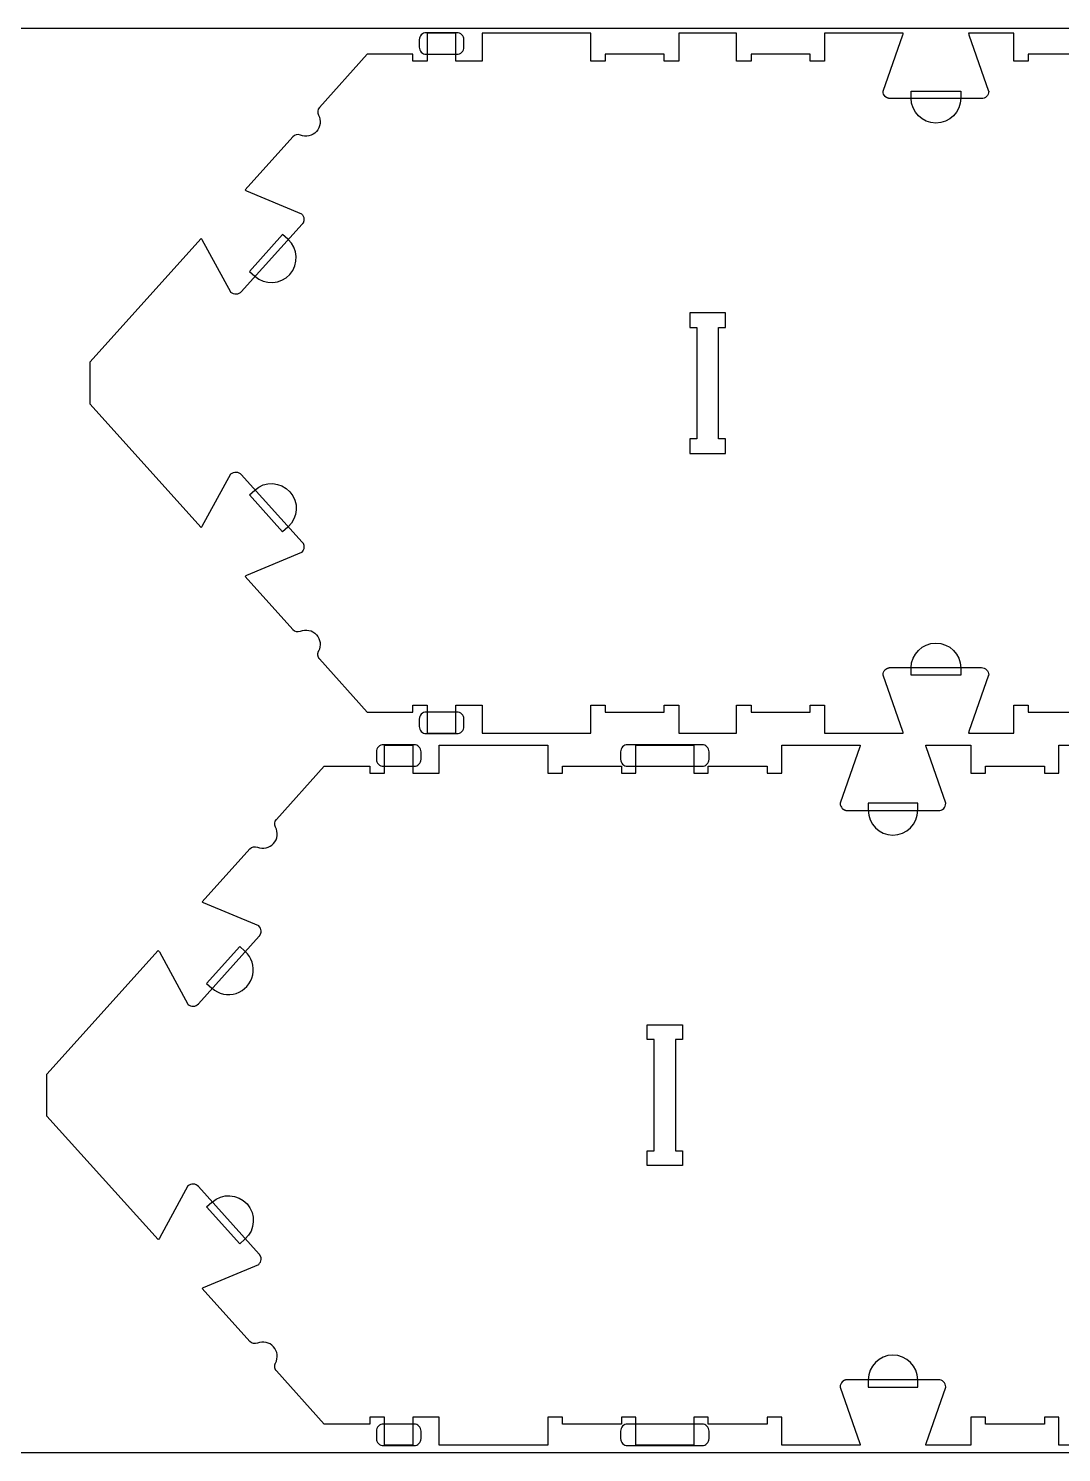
# Model space of a CAD drawing. Extents: x -10701 to -7518, y -36097 to -28504.
# Drawn here: x -9995 to -9110, y -31748 to -30528 of the extents above; entities that cross this region are included whole.
import ezdxf

# ---------------------------------------------------------------- set-up
doc = ezdxf.new("R2010")
doc.units = 0
for name, color, linetype in [('0_SHEET_SPRUCEPLY_2440X122', 1, 'CONTINUOUS'), ('3_ANYTOOL_CUTTHROUGH_INSID', 4, 'CONTINUOUS'), ('4_ANYTOOL_CUTTHROUGH_OUTSI', 5, 'CONTINUOUS'), ('5_ANYTOOL_HALF_MILL_9MM_IN', 3, 'CONTINUOUS')]:
    doc.layers.add(name, color=color, linetype=linetype)

msp = doc.modelspace()

# ---------------------------------------------------------------- linework, layer by layer
at = {"layer": '0_SHEET_SPRUCEPLY_2440X122'}
msp.add_lwpolyline([(-10329.7, -30527.8), (-10329.7, -31747.8), (-7889.7, -31747.8), (-7889.7, -30527.8)], close=True, dxfattribs=at)
at = {"layer": '3_ANYTOOL_CUTTHROUGH_INSID', "color": 4}
for points in [[(-9427.9, -30891.9), (-9397.7, -30891.9), (-9397.7, -30879.4), (-9403.7, -30879.4), (-9403.7, -30783.9), (-9397.7, -30783.9), (-9397.7, -30771.4), (-9428.2, -30771.4), (-9428.2, -30783.9), (-9422.2, -30783.9), (-9422.2, -30879.4), (-9428.2, -30879.4), (-9428.2, -30891.9)], [(-9464.7, -31381.4), (-9434.4, -31381.4), (-9434.4, -31393.9), (-9440.4, -31393.9), (-9440.4, -31489.4), (-9434.4, -31489.4), (-9434.4, -31501.9), (-9464.9, -31501.9), (-9464.9, -31489.4), (-9458.9, -31489.4), (-9458.9, -31393.9), (-9464.9, -31393.9), (-9464.9, -31381.4)]]:
    msp.add_lwpolyline(points, close=True, dxfattribs=at)
at = {"layer": '4_ANYTOOL_CUTTHROUGH_OUTSI', "color": 5}
for points in [[(-9087.7, -30549.9), (-9138.2, -30549.9), (-9138.2, -30555.9), (-9150.7, -30555.9), (-9150.7, -30531.9), (-9189.3, -30531.9), (-9189.3, -30531.9, 0.061485), (-9189, -30533.3), (-9172.2, -30581.5), (-9172.1, -30581.6), (-9172.1, -30581.6), (-9172.1, -30581.6, -0.414214), (-9178.4, -30587.9), (-9256.4, -30587.9), (-9256.5, -30587.9), (-9256.7, -30587.9), (-9256.8, -30587.8), (-9257, -30587.8), (-9257.1, -30587.8), (-9257.3, -30587.8), (-9257.4, -30587.8), (-9257.6, -30587.7), (-9257.7, -30587.7), (-9257.9, -30587.7), (-9258, -30587.6), (-9258.2, -30587.6), (-9258.3, -30587.6), (-9258.5, -30587.5), (-9258.6, -30587.4), (-9258.8, -30587.4), (-9258.9, -30587.3), (-9259.1, -30587.3), (-9259.2, -30587.2), (-9259.3, -30587.1), (-9259.5, -30587), (-9259.6, -30587), (-9259.7, -30586.9), (-9259.9, -30586.8), (-9260, -30586.7), (-9260.1, -30586.6), (-9260.2, -30586.5), (-9260.4, -30586.4), (-9260.5, -30586.3), (-9260.6, -30586.2), (-9260.7, -30586.1), (-9260.8, -30586, -0.198912), (-9262.6, -30581.6), (-9262.6, -30581.6), (-9262.6, -30581.5), (-9245.7, -30533.3), (-9245.7, -30533.3, 0.061485), (-9245.5, -30531.9), (-9262.9, -30531.9), (-9312.7, -30531.9), (-9312.7, -30555.9), (-9325.2, -30555.9), (-9325.2, -30549.9), (-9375.7, -30549.9), (-9375.7, -30555.9), (-9388.2, -30555.9), (-9388.2, -30531.9), (-9437.7, -30531.9), (-9437.7, -30555.9), (-9450.2, -30555.9), (-9450.2, -30549.9), (-9500.7, -30549.9), (-9500.7, -30555.9), (-9513.2, -30555.9), (-9513.2, -30531.9), (-9562.9, -30531.9), (-9606.2, -30531.9), (-9606.2, -30555.6), (-9606.2, -30555.9), (-9628.7, -30555.9), (-9628.7, -30531.9), (-9653.2, -30531.9), (-9653.2, -30555.9), (-9665.7, -30555.9), (-9665.7, -30549.9), (-9704.7, -30549.9), (-9745.7, -30595.4), (-9745.7, -30595.4, 0.317837), (-9746.5, -30602, -0.707107), (-9762, -30619.2, 0.317837), (-9768.5, -30620.6), (-9809.4, -30666.1, 0.061485), (-9808.2, -30666.8), (-9761, -30686.6), (-9761, -30686.6), (-9760.9, -30686.6), (-9760.9, -30686.6, -0.198912), (-9758.9, -30690.9), (-9758.9, -30691.1), (-9758.9, -30691.2), (-9758.9, -30691.4), (-9758.9, -30691.5), (-9758.9, -30691.7), (-9758.9, -30691.8), (-9758.9, -30692), (-9758.9, -30692.1), (-9758.9, -30692.3), (-9759, -30692.4), (-9759, -30692.6), (-9759, -30692.7), (-9759.1, -30692.9), (-9759.1, -30693), (-9759.2, -30693.2), (-9759.2, -30693.3), (-9759.3, -30693.5), (-9759.3, -30693.6), (-9759.4, -30693.8), (-9759.4, -30693.9), (-9759.5, -30694), (-9759.6, -30694.2), (-9759.7, -30694.3), (-9759.7, -30694.5), (-9759.8, -30694.6), (-9759.9, -30694.7), (-9760, -30694.8), (-9760.1, -30695), (-9760.2, -30695.1), (-9760.3, -30695.2), (-9760.4, -30695.3), (-9760.5, -30695.4), (-9812.7, -30753.4, -0.414214), (-9821.5, -30753.9), (-9821.5, -30753.8), (-9821.5, -30753.8), (-9846.1, -30708.9), (-9846.1, -30708.9, 0.061485), (-9847, -30707.8), (-9942.3, -30813.7), (-9942.3, -30849.5), (-9847, -30955.4), (-9847, -30955.4, 0.061485), (-9846.1, -30954.3), (-9821.5, -30909.4), (-9821.5, -30909.4), (-9821.5, -30909.4), (-9821.5, -30909.4, -0.414214), (-9812.7, -30909.8), (-9760.5, -30967.8), (-9760.4, -30967.9), (-9760.3, -30968), (-9760.2, -30968.1), (-9760.1, -30968.3), (-9760, -30968.4), (-9759.9, -30968.5), (-9759.8, -30968.6), (-9759.7, -30968.8), (-9759.7, -30968.9), (-9759.6, -30969), (-9759.5, -30969.2), (-9759.4, -30969.3), (-9759.4, -30969.5), (-9759.3, -30969.6), (-9759.3, -30969.7), (-9759.2, -30969.9), (-9759.2, -30970), (-9759.1, -30970.2), (-9759.1, -30970.3), (-9759, -30970.5), (-9759, -30970.6), (-9759, -30970.8), (-9758.9, -30970.9), (-9758.9, -30971.1), (-9758.9, -30971.2), (-9758.9, -30971.4), (-9758.9, -30971.6), (-9758.9, -30971.7), (-9758.9, -30971.9), (-9758.9, -30972), (-9758.9, -30972.2), (-9758.9, -30972.3, -0.198912), (-9760.9, -30976.6), (-9761, -30976.7), (-9761, -30976.7), (-9808.2, -30996.4), (-9808.2, -30996.4, 0.061485), (-9809.4, -30997.2), (-9768.5, -31042.6, 0.317837), (-9762, -31044.1, -0.707107), (-9746.5, -31061.2), (-9746.6, -31061.3), (-9746.6, -31061.4), (-9746.7, -31061.5), (-9746.7, -31061.6), (-9746.8, -31061.7), (-9746.8, -31061.8), (-9746.8, -31061.9), (-9746.9, -31062), (-9746.9, -31062.1), (-9746.9, -31062.2), (-9747, -31062.3), (-9747, -31062.4), (-9747, -31062.5), (-9747.1, -31062.6), (-9747.1, -31062.7), (-9747.1, -31062.9), (-9747.1, -31063), (-9747.2, -31063.1), (-9747.2, -31063.2), (-9747.2, -31063.3), (-9747.2, -31063.4), (-9747.2, -31063.5), (-9747.2, -31063.6), (-9747.2, -31063.7), (-9747.2, -31063.9), (-9747.2, -31064), (-9747.2, -31064.1), (-9747.2, -31064.2), (-9747.2, -31064.3), (-9747.2, -31064.4), (-9747.2, -31064.5), (-9747.2, -31064.7), (-9747.2, -31064.8), (-9747.2, -31064.9), (-9747.1, -31065), (-9747.1, -31065.1), (-9747.1, -31065.2), (-9747.1, -31065.3), (-9747, -31065.4), (-9747, -31065.5), (-9747, -31065.7), (-9746.9, -31065.8), (-9746.9, -31065.9), (-9746.9, -31066), (-9746.8, -31066.1), (-9746.8, -31066.2), (-9746.7, -31066.3), (-9746.7, -31066.4), (-9746.6, -31066.5), (-9746.6, -31066.6), (-9746.5, -31066.7), (-9746.5, -31066.8), (-9746.4, -31066.9), (-9746.4, -31067), (-9746.3, -31067.1), (-9746.3, -31067.2), (-9746.2, -31067.2), (-9746.1, -31067.3), (-9746.1, -31067.4), (-9746, -31067.5), (-9746, -31067.6), (-9745.9, -31067.7), (-9745.8, -31067.7), (-9745.7, -31067.8), (-9704.7, -31113.4), (-9665.7, -31113.4), (-9665.7, -31107.4), (-9653.2, -31107.4), (-9653.2, -31131.4), (-9628.7, -31131.4), (-9628.7, -31107.4), (-9606.2, -31107.4), (-9606.2, -31131.4), (-9562.9, -31131.4), (-9513.2, -31131.4), (-9513.2, -31107.4), (-9500.7, -31107.4), (-9500.7, -31113.4), (-9450.2, -31113.4), (-9450.2, -31107.4), (-9437.7, -31107.4), (-9437.7, -31131.4), (-9388.2, -31131.4), (-9388.2, -31107.4), (-9375.7, -31107.4), (-9375.7, -31113.4), (-9325.2, -31113.4), (-9325.2, -31107.4), (-9312.7, -31107.4), (-9312.7, -31131.4), (-9262.9, -31131.4), (-9245.5, -31131.4), (-9245.5, -31131.4, 0.061485), (-9245.7, -31130), (-9262.6, -31081.7), (-9262.6, -31081.7), (-9262.6, -31081.6), (-9262.6, -31081.6, -0.198912), (-9260.8, -31077.2), (-9260.7, -31077.1), (-9260.6, -31077), (-9260.5, -31076.9), (-9260.4, -31076.8), (-9260.2, -31076.7), (-9260.1, -31076.6), (-9260, -31076.5), (-9259.9, -31076.4), (-9259.7, -31076.3), (-9259.6, -31076.3), (-9259.5, -31076.2), (-9259.3, -31076.1), (-9259.2, -31076), (-9259.1, -31076), (-9258.9, -31075.9), (-9258.8, -31075.8), (-9258.6, -31075.8), (-9258.5, -31075.7), (-9258.3, -31075.7), (-9258.2, -31075.6), (-9258, -31075.6), (-9257.9, -31075.5), (-9257.7, -31075.5), (-9257.6, -31075.5), (-9257.4, -31075.5), (-9257.3, -31075.4), (-9257.1, -31075.4), (-9257, -31075.4), (-9256.8, -31075.4), (-9256.7, -31075.4), (-9256.5, -31075.4), (-9256.4, -31075.4), (-9178.4, -31075.4, -0.414214), (-9172.1, -31081.6), (-9172.1, -31081.7), (-9172.2, -31081.7), (-9189, -31130), (-9189, -31130, 0.061485), (-9189.3, -31131.4), (-9150.7, -31131.4), (-9150.7, -31107.4), (-9138.2, -31107.4), (-9138.2, -31113.4), (-9087.7, -31113.4)], [(-9073.3, -31741.4), (-9111.9, -31741.4), (-9111.9, -31717.4), (-9124.4, -31717.4), (-9124.4, -31723.4), (-9174.9, -31723.4), (-9174.9, -31717.4), (-9187.4, -31717.4), (-9187.4, -31741.4), (-9226, -31741.4), (-9226, -31741.4, -0.061485), (-9225.8, -31740), (-9208.9, -31691.7), (-9208.9, -31691.7), (-9208.9, -31691.6), (-9208.9, -31691.6, 0.414214), (-9215.1, -31685.4), (-9293.1, -31685.4), (-9293.3, -31685.4), (-9293.4, -31685.4), (-9293.6, -31685.4), (-9293.7, -31685.4), (-9293.9, -31685.4), (-9294, -31685.4), (-9294.2, -31685.5), (-9294.3, -31685.5), (-9294.5, -31685.5), (-9294.6, -31685.5), (-9294.8, -31685.6), (-9294.9, -31685.6), (-9295.1, -31685.7), (-9295.2, -31685.7), (-9295.4, -31685.8), (-9295.5, -31685.8), (-9295.7, -31685.9), (-9295.8, -31686), (-9295.9, -31686), (-9296.1, -31686.1), (-9296.2, -31686.2), (-9296.4, -31686.3), (-9296.5, -31686.3), (-9296.6, -31686.4), (-9296.7, -31686.5), (-9296.9, -31686.6), (-9297, -31686.7), (-9297.1, -31686.8), (-9297.2, -31686.9), (-9297.3, -31687), (-9297.4, -31687.1), (-9297.6, -31687.2, 0.198912), (-9299.4, -31691.6), (-9299.4, -31691.7), (-9299.4, -31691.7), (-9282.5, -31740), (-9282.5, -31740, -0.061485), (-9282.2, -31741.4), (-9299.7, -31741.4), (-9349.4, -31741.4), (-9349.4, -31717.4), (-9361.9, -31717.4), (-9361.9, -31723.4), (-9412.4, -31723.4), (-9412.4, -31717.4), (-9424.9, -31717.4), (-9424.9, -31741.4), (-9474.4, -31741.4), (-9474.4, -31717.4), (-9486.9, -31717.4), (-9486.9, -31723.4), (-9537.4, -31723.4), (-9537.4, -31717.4), (-9549.9, -31717.4), (-9549.9, -31741.4), (-9599.7, -31741.4), (-9643, -31741.4), (-9643, -31717.4), (-9665.5, -31717.4), (-9665.5, -31741.4), (-9690, -31741.4), (-9690, -31717.4), (-9702.5, -31717.4), (-9702.5, -31723.4), (-9741.5, -31723.4), (-9782.5, -31677.8), (-9782.5, -31677.8), (-9782.6, -31677.7), (-9782.6, -31677.7), (-9782.7, -31677.6), (-9782.8, -31677.5), (-9782.8, -31677.4), (-9782.9, -31677.3), (-9783, -31677.2), (-9783, -31677.2), (-9783.1, -31677.1), (-9783.1, -31677), (-9783.2, -31676.9), (-9783.2, -31676.8), (-9783.3, -31676.7), (-9783.3, -31676.6), (-9783.4, -31676.5), (-9783.4, -31676.4), (-9783.5, -31676.3), (-9783.5, -31676.2), (-9783.6, -31676.1), (-9783.6, -31676), (-9783.6, -31675.9), (-9783.7, -31675.8), (-9783.7, -31675.7), (-9783.8, -31675.5), (-9783.8, -31675.4), (-9783.8, -31675.3), (-9783.8, -31675.2), (-9783.9, -31675.1), (-9783.9, -31675), (-9783.9, -31674.9), (-9783.9, -31674.8), (-9783.9, -31674.7), (-9783.9, -31674.5), (-9784, -31674.4), (-9784, -31674.3), (-9784, -31674.2), (-9784, -31674.1), (-9784, -31674), (-9784, -31673.9), (-9784, -31673.7), (-9784, -31673.6), (-9784, -31673.5), (-9783.9, -31673.4), (-9783.9, -31673.3), (-9783.9, -31673.2), (-9783.9, -31673.1), (-9783.9, -31673), (-9783.9, -31672.8), (-9783.8, -31672.7), (-9783.8, -31672.6), (-9783.8, -31672.5), (-9783.8, -31672.4), (-9783.7, -31672.3), (-9783.7, -31672.2), (-9783.7, -31672.1), (-9783.6, -31672), (-9783.6, -31671.9), (-9783.5, -31671.8), (-9783.5, -31671.7), (-9783.5, -31671.6), (-9783.4, -31671.5), (-9783.4, -31671.4), (-9783.3, -31671.3), (-9783.3, -31671.2, 0.707107), (-9798.7, -31654.1, -0.317837), (-9805.2, -31652.6), (-9846.1, -31607.2, -0.061485), (-9844.9, -31606.4), (-9797.7, -31586.7), (-9797.7, -31586.7), (-9797.7, -31586.6), (-9797.7, -31586.6, 0.198912), (-9795.6, -31582.3), (-9795.6, -31582.2), (-9795.6, -31582), (-9795.6, -31581.9), (-9795.6, -31581.7), (-9795.6, -31581.6), (-9795.6, -31581.4), (-9795.6, -31581.2), (-9795.7, -31581.1), (-9795.7, -31580.9), (-9795.7, -31580.8), (-9795.7, -31580.6), (-9795.8, -31580.5), (-9795.8, -31580.3), (-9795.9, -31580.2), (-9795.9, -31580), (-9796, -31579.9), (-9796, -31579.7), (-9796.1, -31579.6), (-9796.1, -31579.5), (-9796.2, -31579.3), (-9796.3, -31579.2), (-9796.3, -31579), (-9796.4, -31578.9), (-9796.5, -31578.8), (-9796.6, -31578.6), (-9796.6, -31578.5), (-9796.7, -31578.4), (-9796.8, -31578.3), (-9796.9, -31578.1), (-9797, -31578), (-9797.1, -31577.9), (-9797.2, -31577.8), (-9849.4, -31519.8, 0.414214), (-9858.2, -31519.4), (-9858.3, -31519.4), (-9858.3, -31519.4), (-9858.3, -31519.4), (-9882.8, -31564.3, -0.061485), (-9883.7, -31565.4), (-9979.1, -31459.5), (-9979.1, -31423.7), (-9883.7, -31317.8), (-9883.7, -31317.8, -0.061485), (-9882.8, -31318.9), (-9858.3, -31363.8), (-9858.3, -31363.8), (-9858.2, -31363.9), (-9858.2, -31363.9, 0.414214), (-9849.4, -31363.4), (-9797.2, -31305.4), (-9797.1, -31305.3), (-9797, -31305.2), (-9796.9, -31305.1), (-9796.8, -31305), (-9796.7, -31304.8), (-9796.6, -31304.7), (-9796.6, -31304.6), (-9796.5, -31304.5), (-9796.4, -31304.3), (-9796.3, -31304.2), (-9796.3, -31304), (-9796.2, -31303.9), (-9796.1, -31303.8), (-9796.1, -31303.6), (-9796, -31303.5), (-9796, -31303.3), (-9795.9, -31303.2), (-9795.9, -31303), (-9795.8, -31302.9), (-9795.8, -31302.7), (-9795.7, -31302.6), (-9795.7, -31302.4), (-9795.7, -31302.3), (-9795.7, -31302.1), (-9795.6, -31302), (-9795.6, -31301.8), (-9795.6, -31301.7), (-9795.6, -31301.5), (-9795.6, -31301.4), (-9795.6, -31301.2), (-9795.6, -31301.1), (-9795.6, -31300.9, 0.198912), (-9797.7, -31296.6), (-9797.7, -31296.6), (-9797.7, -31296.6), (-9844.9, -31276.8), (-9844.9, -31276.8, -0.061485), (-9846.1, -31276.1), (-9805.2, -31230.6, -0.317837), (-9798.7, -31229.2, 0.707107), (-9783.3, -31212, -0.317837), (-9782.5, -31205.4), (-9741.5, -31159.9), (-9702.5, -31159.9), (-9702.5, -31165.9), (-9690, -31165.9), (-9690, -31141.9), (-9665.5, -31141.9), (-9665.5, -31165.6), (-9665.5, -31165.9), (-9643, -31165.9), (-9643, -31141.9), (-9599.7, -31141.9), (-9549.9, -31141.9), (-9549.9, -31165.9), (-9537.4, -31165.9), (-9537.4, -31159.9), (-9486.9, -31159.9), (-9486.9, -31165.9), (-9474.4, -31165.9), (-9474.4, -31141.9), (-9424.9, -31141.9), (-9424.9, -31165.9), (-9412.4, -31165.9), (-9412.4, -31159.9), (-9361.9, -31159.9), (-9361.9, -31165.9), (-9349.4, -31165.9), (-9349.4, -31141.9), (-9282.2, -31141.9), (-9282.2, -31141.9, -0.061485), (-9282.5, -31143.3), (-9299.4, -31191.5), (-9299.4, -31191.6), (-9299.4, -31191.6), (-9299.4, -31191.6, 0.198912), (-9297.6, -31196), (-9297.4, -31196.1), (-9297.3, -31196.2), (-9297.2, -31196.3), (-9297.1, -31196.4), (-9297, -31196.5), (-9296.9, -31196.6), (-9296.7, -31196.7), (-9296.6, -31196.8), (-9296.5, -31196.9), (-9296.4, -31197), (-9296.2, -31197), (-9296.1, -31197.1), (-9295.9, -31197.2), (-9295.8, -31197.3), (-9295.7, -31197.3), (-9295.5, -31197.4), (-9295.4, -31197.4), (-9295.2, -31197.5), (-9295.1, -31197.5), (-9294.9, -31197.6), (-9294.8, -31197.6), (-9294.6, -31197.7), (-9294.5, -31197.7), (-9294.3, -31197.7), (-9294.2, -31197.8), (-9294, -31197.8), (-9293.9, -31197.8), (-9293.7, -31197.8), (-9293.6, -31197.8), (-9293.4, -31197.9), (-9293.3, -31197.9), (-9293.1, -31197.9), (-9215.1, -31197.9, 0.414214), (-9208.9, -31191.6), (-9208.9, -31191.6), (-9208.9, -31191.5), (-9225.8, -31143.3), (-9225.8, -31143.3, -0.061485), (-9226, -31141.9), (-9187.4, -31141.9), (-9187.4, -31165.9), (-9174.9, -31165.9), (-9174.9, -31159.9), (-9124.4, -31159.9), (-9124.4, -31165.9), (-9111.9, -31165.9), (-9111.9, -31141.9), (-9073.3, -31141.9)]]:
    msp.add_lwpolyline(points, format="xyb", dxfattribs=at)
at = {"layer": '5_ANYTOOL_HALF_MILL_9MM_IN', "color": 3}
for points in [[(-9654.1, -30531.4, 0.414214), (-9660.1, -30537.4), (-9660.1, -30543.9, 0.414214), (-9654.1, -30549.9), (-9627.8, -30549.9, 0.414214), (-9621.8, -30543.9), (-9621.8, -30537.4, 0.414214), (-9627.8, -30531.4)], [(-9196.1, -30587.6, -1), (-9238.6, -30587.6), (-9238.6, -30587.4), (-9238.6, -30581.4), (-9196.1, -30581.4), (-9196.1, -30587.4), (-9196.1, -30587.6)], [(-9801, -30740, 1), (-9772.5, -30708.5), (-9772.7, -30708.3), (-9777.2, -30704.3), (-9805.6, -30735.9), (-9801.1, -30739.9), (-9801, -30740)], [(-9801, -30923.2, -1), (-9772.5, -30954.8), (-9772.7, -30954.9), (-9777.2, -30959), (-9805.6, -30927.4), (-9801.1, -30923.4), (-9801, -30923.2)], [(-9238.6, -31075.6, -1), (-9196.1, -31075.6), (-9196.1, -31075.9), (-9196.1, -31081.9), (-9238.6, -31081.9), (-9238.6, -31075.9), (-9238.6, -31075.6)], [(-9654.1, -31113.4, 0.414214), (-9660.1, -31119.4), (-9660.1, -31125.9, 0.414214), (-9654.1, -31131.9), (-9627.8, -31131.9, 0.414214), (-9621.8, -31125.9), (-9621.8, -31119.4, 0.414214), (-9627.8, -31113.4)], [(-9690.8, -31141.4, 0.414214), (-9696.8, -31147.4), (-9696.8, -31153.9, 0.414214), (-9690.8, -31159.9), (-9664.6, -31159.9, 0.414214), (-9658.6, -31153.9), (-9658.6, -31147.4, 0.414214), (-9664.6, -31141.4)], [(-9481.6, -31141.4, 0.414214), (-9487.6, -31147.4), (-9487.6, -31153.9, 0.414214), (-9481.6, -31159.9), (-9417.8, -31159.9, 0.414214), (-9411.8, -31153.9), (-9411.8, -31147.4, 0.414214), (-9417.8, -31141.4)], [(-9275.4, -31197.6, 1), (-9232.9, -31197.6), (-9232.9, -31197.4), (-9232.9, -31191.4), (-9275.4, -31191.4), (-9275.4, -31197.4), (-9275.4, -31197.6)], [(-9837.7, -31350, 1), (-9809.3, -31318.5), (-9809.5, -31318.3), (-9813.9, -31314.3), (-9842.3, -31345.9), (-9837.9, -31349.9), (-9837.7, -31350)], [(-9837.7, -31533.2, -1), (-9809.3, -31564.8), (-9809.5, -31564.9), (-9813.9, -31569), (-9842.3, -31537.4), (-9837.9, -31533.4), (-9837.7, -31533.2)], [(-9232.9, -31685.6, 1), (-9275.4, -31685.6), (-9275.4, -31685.9), (-9275.4, -31691.9), (-9232.9, -31691.9), (-9232.9, -31685.9), (-9232.9, -31685.6)], [(-9690.8, -31723.4, 0.414214), (-9696.8, -31729.4), (-9696.8, -31735.9, 0.414214), (-9690.8, -31741.9), (-9664.6, -31741.9, 0.414214), (-9658.6, -31735.9), (-9658.6, -31729.4, 0.414214), (-9664.6, -31723.4)], [(-9481.6, -31723.4, 0.414214), (-9487.6, -31729.4), (-9487.6, -31735.9, 0.414214), (-9481.6, -31741.9), (-9417.8, -31741.9, 0.414214), (-9411.8, -31735.9), (-9411.8, -31729.4, 0.414214), (-9417.8, -31723.4)]]:
    msp.add_lwpolyline(points, format="xyb", close=True, dxfattribs=at)

doc.saveas('drawing.dxf')
